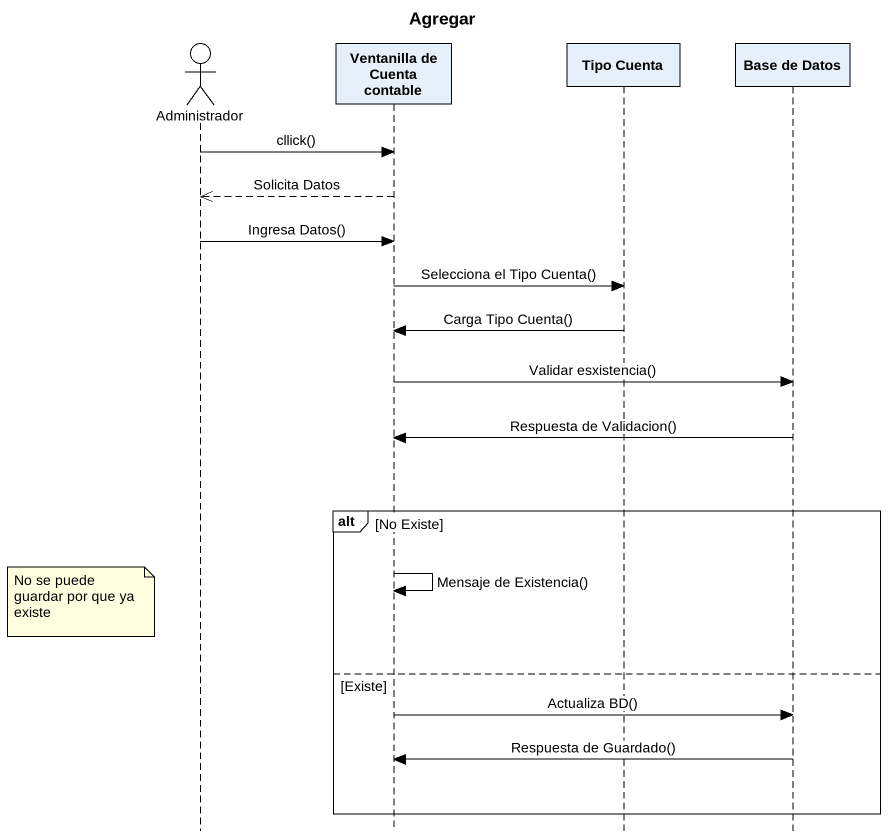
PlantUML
@startuml
title Agregar
hide footbox
actor Administrador
participant "Ventanilla de Cuenta contable" as Ventanilla_de_Cuenta
participant "Tipo Cuenta" as Tipo_Cuenta
participant "Base de Datos" as Base_de_Datos

Administrador -> Ventanilla_de_Cuenta : cllick()
Ventanilla_de_Cuenta -->> Administrador : Solicita Datos
Administrador -> Ventanilla_de_Cuenta : Ingresa Datos()
Ventanilla_de_Cuenta -> Tipo_Cuenta : Selecciona el Tipo Cuenta()
Tipo_Cuenta -> Ventanilla_de_Cuenta : Carga Tipo Cuenta()
Ventanilla_de_Cuenta -> Base_de_Datos : Validar esxistencia()
Base_de_Datos -> Ventanilla_de_Cuenta : Respuesta de Validacion()
alt No Existe
  Ventanilla_de_Cuenta -> Ventanilla_de_Cuenta : Mensaje de Existencia()
  note left of Administrador : No se puede guardar por que ya existe
else Existe
  Ventanilla_de_Cuenta -> Base_de_Datos : Actualiza BD()
  Base_de_Datos -> Ventanilla_de_Cuenta : Respuesta de Guardado()
end
@enduml
